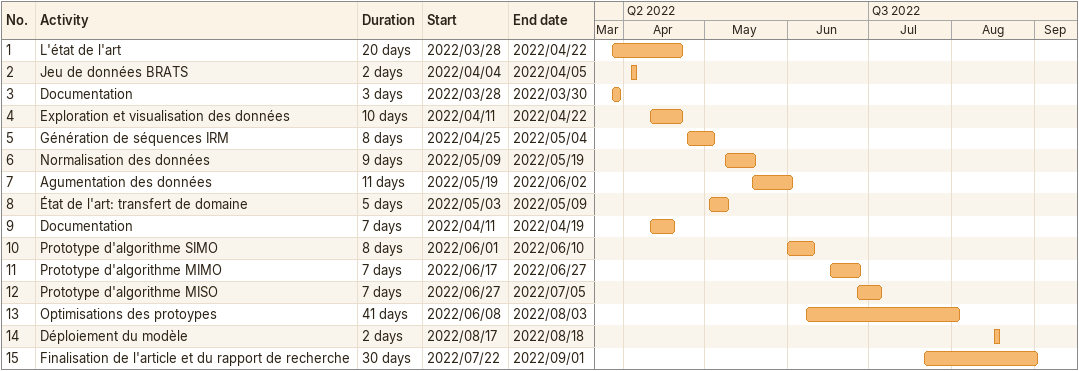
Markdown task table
| ID | Task | Duration | Start | Finish |
|---|---|---|---|---|
| 1 | L'état de l'art | 20d | 2022-03-28 | 2022-04-22 |
| 2 | Jeu de données BRATS | 2d | 2022-04-04 | 2022-04-05 |
| 3 | Documentation | 3d | 2022-03-28 | 2022-03-30 |
| 4 | Exploration et visualisation des données | 10d | 2022-04-11 | 2022-04-22 |
| 5 | Génération de séquences IRM | 8d | 2022-04-25 | 2022-05-04 |
| 6 | Normalisation des données | 9d | 2022-05-09 | 2022-05-19 |
| 7 | Agumentation des données | 11d | 2022-05-19 | 2022-06-02 |
| 8 | État de l'art: transfert de domaine | 5d | 2022-05-03 | 2022-05-09 |
| 9 | Documentation | 7d | 2022-04-11 | 2022-04-19 |
| 10 | Prototype d'algorithme SIMO | 8d | 2022-06-01 | 2022-06-10 |
| 11 | Prototype d'algorithme MIMO | 7d | 2022-06-17 | 2022-06-27 |
| 12 | Prototype d'algorithme MISO | 7d | 2022-06-27 | 2022-07-05 |
| 13 | Optimisations des protoypes | 41d | 2022-06-08 | 2022-08-03 |
| 14 | Déploiement du modèle | 2d | 2022-08-17 | 2022-08-18 |
| 15 | Finalisation de l'article et du rapport de recherche | 30d | 2022-07-22 | 2022-09-01 |
